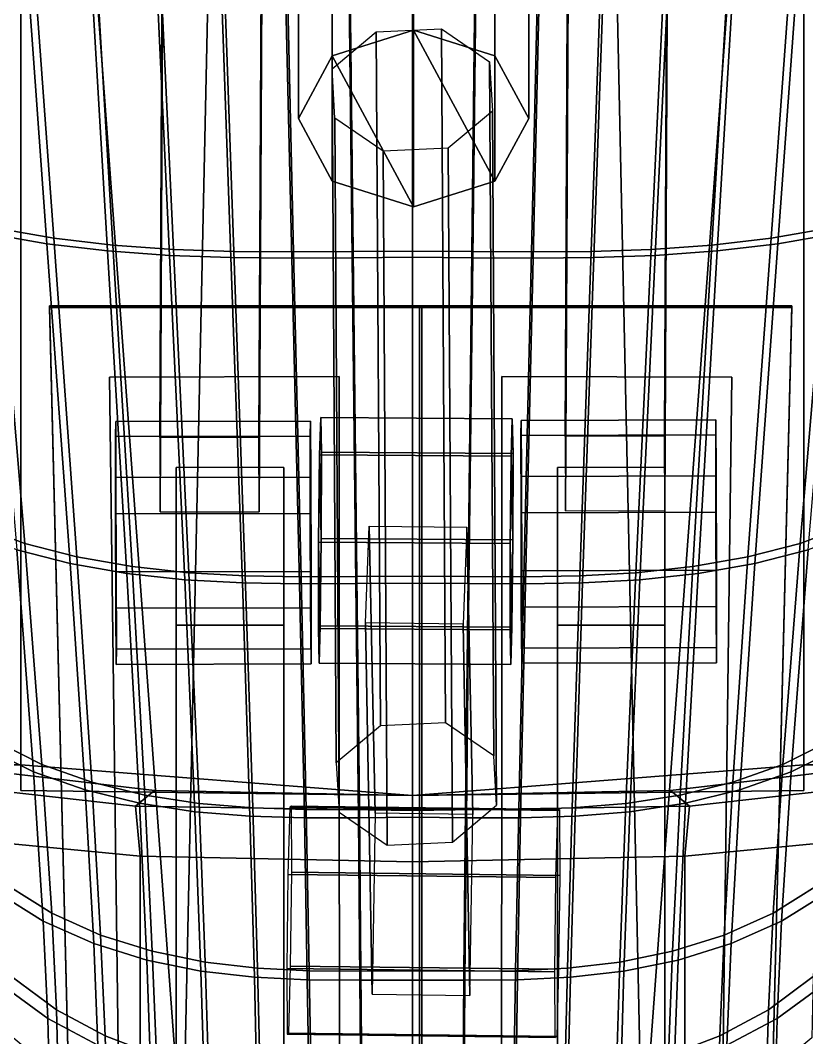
# Model space of a CAD drawing. Extents: x -7.9 to 7.9, y -12.5 to 11.9.
# Drawn here: x -0.466 to 0.43, y -11.903 to -10.744 of the extents above; entities that cross this region are included whole.
import ezdxf

# ---------------------------------------------------------------- set-up
doc = ezdxf.new("R2010")
doc.units = 0

msp = doc.modelspace()

# ---------------------------------------------------------------- linework, layer by layer
for points in [[(-1.0208, -9.8228, 2.7062), (-0.6477, -11.8005, 2.7062), (-0.2806, -12.0438, 2.8428), (-0.4459, -9.7983, 3.0906)], [(-0.4459, -9.7983, 3.0906), (-0.2806, -12.0438, 2.8428), (-0.2325, -9.8022, 3.153)], [(0.4078, -9.7983, 3.0906), (0.1944, -9.8022, 3.153), (0.2425, -12.0438, 2.8428)], [(0.9827, -9.8228, 2.7062), (0.4078, -9.7983, 3.0906), (0.2425, -12.0438, 2.8428), (0.6096, -11.8005, 2.7062)], [(-0.0191, -9.8061, 3.153), (-0.2325, -9.8022, 3.153), (-0.2806, -12.0438, 2.8428), (-0.0191, -12.0663, 2.8428)], [(-0.0191, -9.8061, 3.153), (-0.0191, -12.0663, 2.8428), (0.2425, -12.0438, 2.8428), (0.1944, -9.8022, 3.153)], [(-0.0177, -9.8867, 2.1688), (-0.0177, -10.7551, 1.1266), (-0.1105, -10.7846, 1.1512), (-0.1105, -9.9162, 2.1934)], [(0.075, -9.9162, 2.1934), (0.075, -10.7846, 1.1512), (-0.0177, -10.7551, 1.1266), (-0.0177, -9.8867, 2.1688)], [(-0.1105, -9.9162, 2.1934), (-0.1105, -10.7846, 1.1512), (-0.1489, -10.8559, 1.2106), (-0.1489, -9.9875, 2.2527)], [(0.1134, -9.9875, 2.2527), (0.1134, -10.8559, 1.2106), (0.075, -10.7846, 1.1512), (0.075, -9.9162, 2.1934)], [(-0.1105, -10.9271, 1.27), (-0.1105, -10.0587, 2.3121), (-0.1489, -9.9875, 2.2527), (-0.1489, -10.8559, 1.2106)], [(0.075, -10.0587, 2.3121), (0.075, -10.9271, 1.27), (0.1134, -10.8559, 1.2106), (0.1134, -9.9875, 2.2527)], [(-0.5605, -11.5919, 2.1857), (-0.7687, -10.0572, 1.9934), (-0.4651, -10.0572, 2.2284), (-0.4651, -11.5919, 2.2284)], [(-0.4651, -11.621, 2.7052), (-0.4651, -11.5919, 2.2284), (-0.4651, -10.0572, 2.2284), (-0.4651, -10.0803, 2.7052)], [(-0.0177, -10.9566, 1.2946), (-0.0177, -10.0883, 2.3367), (-0.1105, -10.0587, 2.3121), (-0.1105, -10.9271, 1.27)], [(-0.0177, -10.0883, 2.3367), (-0.0177, -10.9566, 1.2946), (0.075, -10.9271, 1.27), (0.075, -10.0587, 2.3121)], [(0.427, -11.621, 2.7052), (0.427, -10.0803, 2.7052), (0.427, -10.0572, 2.2284), (0.427, -11.5919, 2.2284)], [(0.5224, -11.5919, 2.1857), (0.427, -11.5919, 2.2284), (0.427, -10.0572, 2.2284), (0.7306, -10.0572, 1.9934)], [(-0.4651, -11.621, 2.7052), (-0.4651, -10.0803, 2.7052), (-0.0191, -10.0792, 2.7052), (-0.0191, -11.6268, 2.7052)], [(0.427, -11.621, 2.7052), (-0.0191, -11.6268, 2.7052), (-0.0191, -10.0792, 2.7052), (0.427, -10.0803, 2.7052)], [(-0.19, -10.4053, 2.4018), (-0.1939, -11.219, 1.6037), (-0.3069, -11.2193, 1.6039), (-0.303, -10.4056, 2.4021)], [(-0.3065, -11.3039, 1.6789), (-0.3025, -10.4901, 2.477), (-0.303, -10.4056, 2.4021), (-0.3069, -11.2193, 1.6039)], [(-0.1939, -11.219, 1.6037), (-0.19, -10.4053, 2.4018), (-0.1896, -10.4898, 2.4768), (-0.1935, -11.3036, 1.6786)], [(0.155, -11.218, 1.6029), (0.1589, -10.4043, 2.401), (0.2719, -10.404, 2.4007), (0.268, -11.2177, 1.6026)], [(0.1554, -11.3026, 1.6778), (0.1594, -10.4888, 2.476), (0.1589, -10.4043, 2.401), (0.155, -11.218, 1.6029)], [(0.268, -11.2177, 1.6026), (0.2719, -10.404, 2.4007), (0.2724, -10.4885, 2.4757), (0.2684, -11.3023, 1.6776)], [(-0.1935, -11.3036, 1.6786), (-0.1896, -10.4898, 2.4768), (-0.3025, -10.4901, 2.477), (-0.3065, -11.3039, 1.6789)], [(0.2684, -11.3023, 1.6776), (0.2724, -10.4885, 2.4757), (0.1594, -10.4888, 2.476), (0.1554, -11.3026, 1.6778)], [(-0.4664, -10.5705, 3.7669), (-0.5365, -10.5629, 3.7353), (-0.5005, -10.9873, 3.6226), (-0.4354, -10.9986, 3.6498)], [(-0.4587, -10.565, 3.7519), (-0.4277, -10.9921, 3.6351), (-0.4911, -10.981, 3.6088), (-0.5271, -10.5576, 3.7211)], [(0.4206, -10.565, 3.7519), (0.489, -10.5576, 3.7211), (0.453, -10.981, 3.6088), (0.3896, -10.9921, 3.6351)], [(0.4283, -10.5705, 3.7669), (0.3973, -10.9986, 3.6498), (0.4623, -10.9873, 3.6226), (0.4984, -10.5629, 3.7353)], [(-0.4664, -10.5705, 3.7669), (-0.4354, -10.9986, 3.6498), (-0.3663, -11.0067, 3.6727), (-0.392, -10.5759, 3.7933)], [(-0.4587, -10.565, 3.7519), (-0.386, -10.5702, 3.7776), (-0.3603, -11, 3.6574), (-0.4277, -10.9921, 3.6351)], [(-0.392, -10.5759, 3.7933), (-0.3663, -11.0067, 3.6727), (-0.2957, -11.0118, 3.691), (-0.316, -10.5792, 3.8139)], [(-0.386, -10.5702, 3.7776), (-0.3115, -10.5735, 3.7977), (-0.2912, -11.005, 3.6752), (-0.3603, -11, 3.6574)], [(-0.2377, -10.5749, 3.8119), (-0.2226, -11.0073, 3.688), (-0.2912, -11.005, 3.6752), (-0.3115, -10.5735, 3.7977)], [(-0.1645, -10.5752, 3.8211), (-0.1545, -11.0078, 3.6963), (-0.2226, -11.0073, 3.688), (-0.2377, -10.5749, 3.8119)], [(-0.1645, -10.5752, 3.8211), (-0.0917, -10.5748, 3.8259), (-0.0867, -11.0074, 3.7008), (-0.1545, -11.0078, 3.6963)], [(-0.0917, -10.5748, 3.8259), (-0.0191, -10.5745, 3.8272), (-0.0191, -11.007, 3.7021), (-0.0867, -11.0074, 3.7008)], [(0.0536, -10.5748, 3.8259), (0.0486, -11.0074, 3.7008), (-0.0191, -11.007, 3.7021), (-0.0191, -10.5745, 3.8272)], [(0.1264, -10.5752, 3.8211), (0.1164, -11.0078, 3.6963), (0.0486, -11.0074, 3.7008), (0.0536, -10.5748, 3.8259)], [(0.1264, -10.5752, 3.8211), (0.1996, -10.5749, 3.8119), (0.1845, -11.0073, 3.688), (0.1164, -11.0078, 3.6963)], [(0.1996, -10.5749, 3.8119), (0.2734, -10.5735, 3.7977), (0.2531, -11.005, 3.6752), (0.1845, -11.0073, 3.688)], [(0.3479, -10.5702, 3.7776), (0.3222, -11, 3.6574), (0.2531, -11.005, 3.6752), (0.2734, -10.5735, 3.7977)], [(0.3539, -10.5759, 3.7933), (0.2779, -10.5792, 3.8139), (0.2576, -11.0118, 3.691), (0.3282, -11.0067, 3.6727)], [(0.4206, -10.565, 3.7519), (0.3896, -10.9921, 3.6351), (0.3222, -11, 3.6574), (0.3479, -10.5702, 3.7776)], [(0.4283, -10.5705, 3.7669), (0.3539, -10.5759, 3.7933), (0.3282, -11.0067, 3.6727), (0.3973, -10.9986, 3.6498)], [(-0.241, -10.5807, 3.8284), (-0.316, -10.5792, 3.8139), (-0.2957, -11.0118, 3.691), (-0.2258, -11.0142, 3.704)], [(-0.1666, -10.5809, 3.8377), (-0.241, -10.5807, 3.8284), (-0.2258, -11.0142, 3.704), (-0.1566, -11.0148, 3.7125)], [(-0.1666, -10.5809, 3.8377), (-0.1566, -11.0148, 3.7125), (-0.0877, -11.0144, 3.7171), (-0.0927, -10.5806, 3.8426)], [(-0.0927, -10.5806, 3.8426), (-0.0877, -11.0144, 3.7171), (-0.0191, -11.0139, 3.7184), (-0.0191, -10.5803, 3.844)], [(0.0546, -10.5806, 3.8426), (-0.0191, -10.5803, 3.844), (-0.0191, -11.0139, 3.7184), (0.0496, -11.0144, 3.7171)], [(0.1285, -10.5809, 3.8377), (0.0546, -10.5806, 3.8426), (0.0496, -11.0144, 3.7171), (0.1185, -11.0148, 3.7125)], [(0.1285, -10.5809, 3.8377), (0.1185, -11.0148, 3.7125), (0.1877, -11.0142, 3.704), (0.2028, -10.5807, 3.8284)], [(0.2028, -10.5807, 3.8284), (0.1877, -11.0142, 3.704), (0.2576, -11.0118, 3.691), (0.2779, -10.5792, 3.8139)], [(-0.0603, -10.7572, 1.1877), (-0.0555, -11.5476, 0.2559), (-0.1058, -11.5897, 0.291), (-0.1106, -10.7994, 1.2228)], [(-0.0177, -10.9566, 1.2946), (-0.1105, -10.7846, 1.1512), (-0.0177, -10.7551, 1.1266), (0.075, -10.9271, 1.27)], [(-0.0555, -11.5476, 0.2559), (-0.0603, -10.7572, 1.1877), (0.014, -10.7538, 1.1867), (0.0188, -11.5442, 0.2549)], [(0.075, -10.9271, 1.27), (-0.0177, -10.7551, 1.1266), (0.075, -10.7846, 1.1512), (0.1134, -10.8559, 1.2106)], [(0.0188, -11.5442, 0.2549), (0.014, -10.7538, 1.1867), (0.0688, -10.7912, 1.2203), (0.0737, -11.5815, 0.2885)], [(-0.1105, -10.9271, 1.27), (-0.1489, -10.8559, 1.2106), (-0.1105, -10.7846, 1.1512), (-0.0177, -10.9566, 1.2946)], [(0.0737, -11.5815, 0.2885), (0.0688, -10.7912, 1.2203), (0.0721, -10.8474, 1.2689), (0.0769, -11.6378, 0.3371)], [(-0.1025, -11.6459, 0.3396), (-0.1074, -10.8556, 1.2714), (-0.1106, -10.7994, 1.2228), (-0.1058, -11.5897, 0.291)], [(0.0769, -11.6378, 0.3371), (0.0721, -10.8474, 1.2689), (0.0218, -10.8896, 1.304), (0.0267, -11.6799, 0.3722)], [(-0.0477, -11.6833, 0.3732), (-0.0525, -10.893, 1.305), (-0.1074, -10.8556, 1.2714), (-0.1025, -11.6459, 0.3396)], [(0.0267, -11.6799, 0.3722), (0.0218, -10.8896, 1.304), (-0.0525, -10.893, 1.305), (-0.0477, -11.6833, 0.3732)], [(-0.4911, -10.981, 3.6088), (-0.4606, -11.3397, 3.5005), (-0.514, -11.3197, 3.4764), (-0.5481, -10.9665, 3.579)], [(0.453, -10.981, 3.6088), (0.51, -10.9665, 3.579), (0.4759, -11.3197, 3.4764), (0.4225, -11.3397, 3.5005)], [(-0.4277, -10.9921, 3.6351), (-0.4013, -11.355, 3.5222), (-0.4606, -11.3397, 3.5005), (-0.4911, -10.981, 3.6088)], [(0.3896, -10.9921, 3.6351), (0.453, -10.981, 3.6088), (0.4225, -11.3397, 3.5005), (0.3632, -11.355, 3.5222)], [(-0.4354, -10.9986, 3.6498), (-0.5005, -10.9873, 3.6226), (-0.4699, -11.347, 3.5138), (-0.409, -11.3627, 3.5363)], [(-0.4277, -10.9921, 3.6351), (-0.3603, -11, 3.6574), (-0.3383, -11.3661, 3.5411), (-0.4013, -11.355, 3.5222)], [(0.3896, -10.9921, 3.6351), (0.3632, -11.355, 3.5222), (0.3002, -11.3661, 3.5411), (0.3222, -11, 3.6574)], [(0.3973, -10.9986, 3.6498), (0.3709, -11.3627, 3.5363), (0.4318, -11.347, 3.5138), (0.4623, -10.9873, 3.6226)], [(-0.4354, -10.9986, 3.6498), (-0.409, -11.3627, 3.5363), (-0.3444, -11.374, 3.5558), (-0.3663, -11.0067, 3.6727)], [(-0.3603, -11, 3.6574), (-0.2912, -11.005, 3.6752), (-0.2737, -11.3732, 3.5564), (-0.3383, -11.3661, 3.5411)], [(-0.2226, -11.0073, 3.688), (-0.2096, -11.3767, 3.5676), (-0.2737, -11.3732, 3.5564), (-0.2912, -11.005, 3.6752)], [(0.1845, -11.0073, 3.688), (0.2531, -11.005, 3.6752), (0.2356, -11.3732, 3.5564), (0.1715, -11.3767, 3.5676)], [(0.3222, -11, 3.6574), (0.3002, -11.3661, 3.5411), (0.2356, -11.3732, 3.5564), (0.2531, -11.005, 3.6752)], [(0.3973, -10.9986, 3.6498), (0.3282, -11.0067, 3.6727), (0.3063, -11.374, 3.5558), (0.3709, -11.3627, 3.5363)], [(-0.3663, -11.0067, 3.6727), (-0.3444, -11.374, 3.5558), (-0.2783, -11.3812, 3.5716), (-0.2957, -11.0118, 3.691)], [(-0.2258, -11.0142, 3.704), (-0.2957, -11.0118, 3.691), (-0.2783, -11.3812, 3.5716), (-0.2128, -11.3848, 3.5831)], [(-0.1566, -11.0148, 3.7125), (-0.2258, -11.0142, 3.704), (-0.2128, -11.3848, 3.5831), (-0.1479, -11.3858, 3.5908)], [(-0.1545, -11.0078, 3.6963), (-0.1459, -11.3777, 3.5751), (-0.2096, -11.3767, 3.5676), (-0.2226, -11.0073, 3.688)], [(-0.1566, -11.0148, 3.7125), (-0.1479, -11.3858, 3.5908), (-0.0834, -11.3855, 3.595), (-0.0877, -11.0144, 3.7171)], [(-0.1545, -11.0078, 3.6963), (-0.0867, -11.0074, 3.7008), (-0.0824, -11.3774, 3.5793), (-0.1459, -11.3777, 3.5751)], [(-0.0877, -11.0144, 3.7171), (-0.0834, -11.3855, 3.595), (-0.0191, -11.385, 3.5963), (-0.0191, -11.0139, 3.7184)], [(-0.0867, -11.0074, 3.7008), (-0.0191, -11.007, 3.7021), (-0.0191, -11.3769, 3.5806), (-0.0824, -11.3774, 3.5793)], [(0.0486, -11.0074, 3.7008), (0.0443, -11.3774, 3.5793), (-0.0191, -11.3769, 3.5806), (-0.0191, -11.007, 3.7021)], [(0.0496, -11.0144, 3.7171), (-0.0191, -11.0139, 3.7184), (-0.0191, -11.385, 3.5963), (0.0453, -11.3855, 3.595)], [(0.1164, -11.0078, 3.6963), (0.1078, -11.3777, 3.5751), (0.0443, -11.3774, 3.5793), (0.0486, -11.0074, 3.7008)], [(0.1185, -11.0148, 3.7125), (0.0496, -11.0144, 3.7171), (0.0453, -11.3855, 3.595), (0.1098, -11.3858, 3.5908)], [(0.1164, -11.0078, 3.6963), (0.1845, -11.0073, 3.688), (0.1715, -11.3767, 3.5676), (0.1078, -11.3777, 3.5751)], [(0.1185, -11.0148, 3.7125), (0.1098, -11.3858, 3.5908), (0.1747, -11.3848, 3.5831), (0.1877, -11.0142, 3.704)], [(0.1877, -11.0142, 3.704), (0.1747, -11.3848, 3.5831), (0.2401, -11.3812, 3.5716), (0.2576, -11.0118, 3.691)], [(0.3282, -11.0067, 3.6727), (0.2576, -11.0118, 3.691), (0.2401, -11.3812, 3.5716), (0.3063, -11.374, 3.5558)], [(-0.0085, -12.51, 0.0473), (-0.4044, -12.2055, 0.0473), (-0.4327, -11.0692, 0.039), (-0.0085, -11.0692, 0.039)], [(-0.4327, -11.0692, 0.039), (-0.4327, -11.0711, 0.2736), (-0.0085, -11.0711, 0.2736), (-0.0085, -11.0692, 0.039)], [(-0.4044, -12.2055, 0.0473), (-0.4044, -12.2055, 0.2764), (-0.4327, -11.0711, 0.2736), (-0.4327, -11.0692, 0.039)], [(-0.0085, -12.51, 0.2764), (-0.0085, -11.0711, 0.2736), (-0.4327, -11.0711, 0.2736), (-0.4044, -12.2055, 0.2764)], [(-0.0111, -12.51, 0.0473), (-0.0111, -11.0692, 0.039), (0.4131, -11.0692, 0.039), (0.3848, -12.2055, 0.0473)], [(0.4131, -11.0692, 0.039), (-0.0111, -11.0692, 0.039), (-0.0111, -11.0711, 0.2736), (0.4131, -11.0711, 0.2736)], [(-0.0111, -12.51, 0.2764), (0.3848, -12.2055, 0.2764), (0.4131, -11.0711, 0.2736), (-0.0111, -11.0711, 0.2736)], [(0.3848, -12.2055, 0.0473), (0.4131, -11.0692, 0.039), (0.4131, -11.0711, 0.2736), (0.3848, -12.2055, 0.2764)], [(-0.3643, -11.1504, 0.3338), (-0.3505, -12.2067, 0.3338), (-0.1022, -12.3516, 0.3338), (-0.1024, -11.1496, 0.3338)], [(-0.1024, -11.1496, 0.3338), (-0.1024, -11.1496, 0.2764), (-0.3643, -11.1504, 0.2764), (-0.3643, -11.1504, 0.3338)], [(-0.3643, -11.1504, 0.3338), (-0.3643, -11.1504, 0.2764), (-0.3505, -12.2067, 0.2764), (-0.3505, -12.2067, 0.3338)], [(-0.1024, -11.1496, 0.2764), (-0.1024, -11.1496, 0.3338), (-0.1022, -12.3516, 0.3338), (-0.1022, -12.3516, 0.2764)], [(0.3447, -11.1504, 0.3338), (0.0828, -11.1496, 0.3338), (0.0826, -12.3516, 0.3338), (0.331, -12.2067, 0.3338)], [(0.0828, -11.1496, 0.2764), (0.0826, -12.3516, 0.2764), (0.0826, -12.3516, 0.3338), (0.0828, -11.1496, 0.3338)], [(0.0828, -11.1496, 0.3338), (0.3447, -11.1504, 0.3338), (0.3447, -11.1504, 0.2764), (0.0828, -11.1496, 0.2764)], [(0.3447, -11.1504, 0.3338), (0.331, -12.2067, 0.3338), (0.331, -12.2067, 0.2764), (0.3447, -11.1504, 0.2764)], [(-0.3571, -11.201, 1.5969), (-0.1353, -11.2004, 1.5964), (-0.1355, -11.2175, 1.4889), (-0.3573, -11.2181, 1.4895)], [(-0.3568, -11.2648, 1.685), (-0.3571, -11.201, 1.5969), (-0.3573, -11.2181, 1.4895), (-0.3564, -11.3722, 1.7021)], [(-0.3568, -11.2648, 1.685), (-0.1349, -11.2642, 1.6845), (-0.1353, -11.2004, 1.5964), (-0.3571, -11.201, 1.5969)], [(-0.1349, -11.2642, 1.6845), (-0.1345, -11.3716, 1.7016), (-0.1355, -11.2175, 1.4889), (-0.1353, -11.2004, 1.5964)], [(-0.1236, -11.1964, 1.5655), (0.0947, -11.1978, 1.563), (0.0933, -11.2402, 1.4648), (-0.125, -11.2388, 1.4672)], [(-0.1227, -11.2359, 1.665), (-0.1236, -11.1964, 1.5655), (-0.125, -11.2388, 1.4672), (-0.1229, -11.3342, 1.7074)], [(-0.1227, -11.2359, 1.665), (0.0956, -11.2373, 1.6625), (0.0947, -11.1978, 1.563), (-0.1236, -11.1964, 1.5655)], [(0.0956, -11.2373, 1.6625), (0.0954, -11.3356, 1.705), (0.0933, -11.2402, 1.4648), (0.0947, -11.1978, 1.563)], [(0.1048, -11.1997, 1.5958), (0.3266, -11.1991, 1.5953), (0.3264, -11.2162, 1.4879), (0.1046, -11.2168, 1.4884)], [(0.105, -11.4123, 1.4417), (0.1048, -11.1997, 1.5958), (0.1046, -11.2168, 1.4884), (0.1047, -11.3049, 1.4246)], [(0.1051, -11.2635, 1.6839), (0.327, -11.2629, 1.6834), (0.3266, -11.1991, 1.5953), (0.1048, -11.1997, 1.5958)], [(0.1054, -11.4762, 1.5298), (0.1051, -11.2635, 1.6839), (0.1048, -11.1997, 1.5958), (0.105, -11.4123, 1.4417)], [(0.3266, -11.1991, 1.5953), (0.3269, -11.4117, 1.4412), (0.3265, -11.3043, 1.424), (0.3264, -11.2162, 1.4879)], [(0.327, -11.2629, 1.6834), (0.3273, -11.4756, 1.5293), (0.3269, -11.4117, 1.4412), (0.3266, -11.1991, 1.5953)], [(-0.3573, -11.2181, 1.4895), (-0.1355, -11.2175, 1.4889), (-0.1354, -11.3056, 1.4251), (-0.3572, -11.3062, 1.4256)], [(-0.3573, -11.2181, 1.4895), (-0.3572, -11.3062, 1.4256), (-0.3563, -11.4603, 1.6383), (-0.3564, -11.3722, 1.7021)], [(-0.1355, -11.2175, 1.4889), (-0.1345, -11.3716, 1.7016), (-0.1344, -11.4597, 1.6378), (-0.1354, -11.3056, 1.4251)], [(0.1046, -11.2168, 1.4884), (0.3264, -11.2162, 1.4879), (0.3265, -11.3043, 1.424), (0.1047, -11.3049, 1.4246)], [(0.0954, -11.3356, 1.705), (0.0956, -11.2373, 1.6625), (-0.1227, -11.2359, 1.665), (-0.1229, -11.3342, 1.7074)], [(-0.125, -11.2388, 1.4672), (0.0933, -11.2402, 1.4648), (0.0922, -11.3397, 1.4253), (-0.1261, -11.3383, 1.4277)], [(-0.125, -11.2388, 1.4672), (-0.1261, -11.3383, 1.4277), (-0.124, -11.4337, 1.6679), (-0.1229, -11.3342, 1.7074)], [(0.0933, -11.2402, 1.4648), (0.0954, -11.3356, 1.705), (0.0943, -11.4351, 1.6655), (0.0922, -11.3397, 1.4253)], [(-0.1657, -11.2534, 0.3338), (-0.2882, -11.2534, 0.3338), (-0.2882, -11.4327, 0.587), (-0.1657, -11.4327, 0.587)], [(-0.2882, -11.2534, 0.3338), (-0.2882, -12.1475, 0.3338), (-0.2882, -11.9682, 0.587), (-0.2882, -11.4327, 0.587)], [(-0.1657, -12.1475, 0.3338), (-0.1657, -11.2534, 0.3338), (-0.1657, -11.4327, 0.587), (-0.1657, -11.9682, 0.587)], [(0.1461, -11.2534, 0.3338), (0.1461, -11.4327, 0.587), (0.2686, -11.4327, 0.587), (0.2686, -11.2534, 0.3338)], [(0.1461, -12.1475, 0.3338), (0.1461, -11.9682, 0.587), (0.1461, -11.4327, 0.587), (0.1461, -11.2534, 0.3338)], [(0.2686, -11.2534, 0.3338), (0.2686, -11.4327, 0.587), (0.2686, -11.9682, 0.587), (0.2686, -12.1475, 0.3338)], [(-0.1345, -11.3716, 1.7016), (-0.1349, -11.2642, 1.6845), (-0.3568, -11.2648, 1.685), (-0.3564, -11.3722, 1.7021)], [(0.1051, -11.2635, 1.6839), (0.1055, -11.3709, 1.701), (0.3274, -11.3703, 1.7005), (0.327, -11.2629, 1.6834)], [(0.1056, -11.459, 1.6372), (0.1055, -11.3709, 1.701), (0.1051, -11.2635, 1.6839), (0.1054, -11.4762, 1.5298)], [(0.3274, -11.3703, 1.7005), (0.3275, -11.4584, 1.6367), (0.3273, -11.4756, 1.5293), (0.327, -11.2629, 1.6834)], [(-0.3572, -11.3062, 1.4256), (-0.1354, -11.3056, 1.4251), (-0.135, -11.413, 1.4423), (-0.3569, -11.4136, 1.4428)], [(-0.3572, -11.3062, 1.4256), (-0.3569, -11.4136, 1.4428), (-0.3565, -11.4775, 1.5308), (-0.3563, -11.4603, 1.6383)], [(-0.1344, -11.4597, 1.6378), (-0.1346, -11.4769, 1.5303), (-0.135, -11.413, 1.4423), (-0.1354, -11.3056, 1.4251)], [(0.1047, -11.3049, 1.4246), (0.3265, -11.3043, 1.424), (0.3269, -11.4117, 1.4412), (0.105, -11.4123, 1.4417)], [(-0.4506, -11.6, 3.4185), (-0.4699, -11.347, 3.5138), (-0.5249, -11.3267, 3.4887), (-0.5036, -11.5735, 3.3985)], [(-0.4411, -11.5916, 3.4058), (-0.4925, -11.5657, 3.3868), (-0.514, -11.3197, 3.4764), (-0.4606, -11.3397, 3.5005)], [(-0.0648, -11.853, 0.5136), (-0.0726, -11.4303, 1.5972), (-0.0683, -11.32, 1.4264), (-0.0616, -11.6469, 0.4735)], [(-0.0616, -11.6469, 0.4735), (-0.0683, -11.32, 1.4264), (0.0429, -11.3214, 1.4283), (0.0496, -11.6483, 0.4754)], [(0.0496, -11.6483, 0.4754), (0.0429, -11.3214, 1.4283), (0.0386, -11.4316, 1.5992), (0.0464, -11.8544, 0.5155)], [(0.403, -11.5916, 3.4058), (0.4225, -11.3397, 3.5005), (0.4759, -11.3197, 3.4764), (0.4544, -11.5657, 3.3868)], [(0.4124, -11.6, 3.4185), (0.4655, -11.5735, 3.3985), (0.4868, -11.3267, 3.4887), (0.4318, -11.347, 3.5138)], [(-0.3842, -11.6117, 3.4234), (-0.4411, -11.5916, 3.4058), (-0.4606, -11.3397, 3.5005), (-0.4013, -11.355, 3.5222)], [(-0.1261, -11.3383, 1.4277), (0.0922, -11.3397, 1.4253), (0.0921, -11.438, 1.4677), (-0.1262, -11.4366, 1.4702)], [(-0.1261, -11.3383, 1.4277), (-0.1262, -11.4366, 1.4702), (-0.1254, -11.4761, 1.5697), (-0.124, -11.4337, 1.6679)], [(0.0954, -11.3356, 1.705), (-0.1229, -11.3342, 1.7074), (-0.124, -11.4337, 1.6679), (0.0943, -11.4351, 1.6655)], [(0.0943, -11.4351, 1.6655), (0.093, -11.4775, 1.5672), (0.0921, -11.438, 1.4677), (0.0922, -11.3397, 1.4253)], [(0.3461, -11.6117, 3.4234), (0.3632, -11.355, 3.5222), (0.4225, -11.3397, 3.5005), (0.403, -11.5916, 3.4058)], [(-0.392, -11.6204, 3.4368), (-0.409, -11.3627, 3.5363), (-0.4699, -11.347, 3.5138), (-0.4506, -11.6, 3.4185)], [(0.3539, -11.6204, 3.4368), (0.4124, -11.6, 3.4185), (0.4318, -11.347, 3.5138), (0.3709, -11.3627, 3.5363)], [(-0.392, -11.6204, 3.4368), (-0.3301, -11.6354, 3.453), (-0.3444, -11.374, 3.5558), (-0.409, -11.3627, 3.5363)], [(-0.3842, -11.6117, 3.4234), (-0.4013, -11.355, 3.5222), (-0.3383, -11.3661, 3.5411), (-0.324, -11.6264, 3.4389)], [(0.3461, -11.6117, 3.4234), (0.2858, -11.6264, 3.4389), (0.3002, -11.3661, 3.5411), (0.3632, -11.355, 3.5222)], [(0.3539, -11.6204, 3.4368), (0.3709, -11.3627, 3.5363), (0.3063, -11.374, 3.5558), (0.292, -11.6354, 3.453)], [(-0.1345, -11.3716, 1.7016), (-0.3564, -11.3722, 1.7021), (-0.3563, -11.4603, 1.6383), (-0.1344, -11.4597, 1.6378)], [(-0.3301, -11.6354, 3.453), (-0.2669, -11.6452, 3.4663), (-0.2783, -11.3812, 3.5716), (-0.3444, -11.374, 3.5558)], [(-0.324, -11.6264, 3.4389), (-0.3383, -11.3661, 3.5411), (-0.2737, -11.3732, 3.5564), (-0.2622, -11.636, 3.4518)], [(-0.201, -11.641, 3.4616), (-0.2622, -11.636, 3.4518), (-0.2737, -11.3732, 3.5564), (-0.2096, -11.3767, 3.5676)], [(0.1056, -11.459, 1.6372), (0.3275, -11.4584, 1.6367), (0.3274, -11.3703, 1.7005), (0.1055, -11.3709, 1.701)], [(0.1629, -11.641, 3.4616), (0.1715, -11.3767, 3.5676), (0.2356, -11.3732, 3.5564), (0.2241, -11.636, 3.4518)], [(0.2858, -11.6264, 3.4389), (0.2241, -11.636, 3.4518), (0.2356, -11.3732, 3.5564), (0.3002, -11.3661, 3.5411)], [(0.292, -11.6354, 3.453), (0.3063, -11.374, 3.5558), (0.2401, -11.3812, 3.5716), (0.2287, -11.6452, 3.4663)], [(-0.2043, -11.6503, 3.4763), (-0.2128, -11.3848, 3.5831), (-0.2783, -11.3812, 3.5716), (-0.2669, -11.6452, 3.4663)], [(-0.1422, -11.6522, 3.4832), (-0.1479, -11.3858, 3.5908), (-0.2128, -11.3848, 3.5831), (-0.2043, -11.6503, 3.4763)], [(-0.1401, -11.6428, 3.4683), (-0.201, -11.641, 3.4616), (-0.2096, -11.3767, 3.5676), (-0.1459, -11.3777, 3.5751)], [(-0.1422, -11.6522, 3.4832), (-0.0806, -11.6521, 3.4872), (-0.0834, -11.3855, 3.595), (-0.1479, -11.3858, 3.5908)], [(-0.1401, -11.6428, 3.4683), (-0.1459, -11.3777, 3.5751), (-0.0824, -11.3774, 3.5793), (-0.0795, -11.6428, 3.4721)], [(-0.0806, -11.6521, 3.4872), (-0.0191, -11.6516, 3.4884), (-0.0191, -11.385, 3.5963), (-0.0834, -11.3855, 3.595)], [(-0.0795, -11.6428, 3.4721), (-0.0824, -11.3774, 3.5793), (-0.0191, -11.3769, 3.5806), (-0.0191, -11.6423, 3.4734)], [(0.0414, -11.6428, 3.4721), (-0.0191, -11.6423, 3.4734), (-0.0191, -11.3769, 3.5806), (0.0443, -11.3774, 3.5793)], [(0.0425, -11.6521, 3.4872), (0.0453, -11.3855, 3.595), (-0.0191, -11.385, 3.5963), (-0.0191, -11.6516, 3.4884)], [(0.102, -11.6428, 3.4683), (0.0414, -11.6428, 3.4721), (0.0443, -11.3774, 3.5793), (0.1078, -11.3777, 3.5751)], [(0.1041, -11.6522, 3.4832), (0.1098, -11.3858, 3.5908), (0.0453, -11.3855, 3.595), (0.0425, -11.6521, 3.4872)], [(0.102, -11.6428, 3.4683), (0.1078, -11.3777, 3.5751), (0.1715, -11.3767, 3.5676), (0.1629, -11.641, 3.4616)], [(0.1041, -11.6522, 3.4832), (0.1662, -11.6503, 3.4763), (0.1747, -11.3848, 3.5831), (0.1098, -11.3858, 3.5908)], [(0.1662, -11.6503, 3.4763), (0.2287, -11.6452, 3.4663), (0.2401, -11.3812, 3.5716), (0.1747, -11.3848, 3.5831)], [(-0.3569, -11.4136, 1.4428), (-0.135, -11.413, 1.4423), (-0.1346, -11.4769, 1.5303), (-0.3565, -11.4775, 1.5308)], [(0.105, -11.4123, 1.4417), (0.3269, -11.4117, 1.4412), (0.3273, -11.4756, 1.5293), (0.1054, -11.4762, 1.5298)], [(-0.2882, -11.4327, 0.587), (-0.2882, -11.9682, 0.587), (-0.1657, -11.9682, 0.587), (-0.1657, -11.4327, 0.587)], [(-0.1254, -11.4761, 1.5697), (0.093, -11.4775, 1.5672), (0.0943, -11.4351, 1.6655), (-0.124, -11.4337, 1.6679)], [(-0.0726, -11.4303, 1.5972), (-0.0648, -11.853, 0.5136), (0.0464, -11.8544, 0.5155), (0.0386, -11.4316, 1.5992)], [(0.2686, -11.4327, 0.587), (0.1461, -11.4327, 0.587), (0.1461, -11.9682, 0.587), (0.2686, -11.9682, 0.587)], [(-0.1262, -11.4366, 1.4702), (0.0921, -11.438, 1.4677), (0.093, -11.4775, 1.5672), (-0.1254, -11.4761, 1.5697)], [(-0.3565, -11.4775, 1.5308), (-0.1346, -11.4769, 1.5303), (-0.1344, -11.4597, 1.6378), (-0.3563, -11.4603, 1.6383)], [(0.1054, -11.4762, 1.5298), (0.3273, -11.4756, 1.5293), (0.3275, -11.4584, 1.6367), (0.1056, -11.459, 1.6372)], [(-0.43, -11.7607, 3.3217), (-0.4808, -11.7287, 3.3071), (-0.4925, -11.5657, 3.3868), (-0.4411, -11.5916, 3.4058)], [(0.3919, -11.7607, 3.3217), (0.403, -11.5916, 3.4058), (0.4544, -11.5657, 3.3868), (0.4427, -11.7287, 3.3071)], [(-0.4396, -11.77, 3.3336), (-0.4506, -11.6, 3.4185), (-0.5036, -11.5735, 3.3985), (-0.492, -11.7373, 3.318)], [(0.4015, -11.77, 3.3336), (0.4539, -11.7373, 3.318), (0.4655, -11.5735, 3.3985), (0.4124, -11.6, 3.4185)], [(-0.3346, -11.639, 1.9796), (-0.6049, -11.6087, 2.1088), (-0.5605, -11.5919, 2.1857), (-0.313, -11.621, 2.0723)], [(-0.0191, -11.6268, 2.0722), (-0.313, -11.621, 2.0723), (-0.5605, -11.5919, 2.1857), (-0.4651, -11.5919, 2.2284)], [(-0.4651, -11.5919, 2.2284), (-0.4651, -11.621, 2.7052), (-0.0191, -11.6268, 2.7052), (-0.0191, -11.6268, 2.0722)], [(-0.3743, -11.7857, 3.3355), (-0.43, -11.7607, 3.3217), (-0.4411, -11.5916, 3.4058), (-0.3842, -11.6117, 3.4234)], [(-0.0191, -11.6268, 2.0722), (0.427, -11.5919, 2.2284), (0.5224, -11.5919, 2.1857), (0.2749, -11.621, 2.0723)], [(0.427, -11.5919, 2.2284), (-0.0191, -11.6268, 2.0722), (-0.0191, -11.6268, 2.7052), (0.427, -11.621, 2.7052)], [(0.2964, -11.639, 1.9796), (0.2749, -11.621, 2.0723), (0.5224, -11.5919, 2.1857), (0.5668, -11.6087, 2.1088)], [(0.3362, -11.7857, 3.3355), (0.3461, -11.6117, 3.4234), (0.403, -11.5916, 3.4058), (0.3919, -11.7607, 3.3217)], [(-0.3822, -11.7954, 3.3481), (-0.392, -11.6204, 3.4368), (-0.4506, -11.6, 3.4185), (-0.4396, -11.77, 3.3336)], [(0.3441, -11.7954, 3.3481), (0.4015, -11.77, 3.3336), (0.4124, -11.6, 3.4185), (0.3539, -11.6204, 3.4368)], [(-0.6614, -11.664, 2.1723), (-0.6049, -11.6087, 2.1088), (-0.3346, -11.639, 1.9796), (-0.3292, -11.6957, 1.9889)], [(-0.3743, -11.7857, 3.3355), (-0.3842, -11.6117, 3.4234), (-0.324, -11.6264, 3.4389), (-0.3154, -11.8042, 3.3479)], [(0.3362, -11.7857, 3.3355), (0.2773, -11.8042, 3.3479), (0.2858, -11.6264, 3.4389), (0.3461, -11.6117, 3.4234)], [(0.6233, -11.664, 2.1723), (0.2911, -11.6957, 1.9889), (0.2964, -11.639, 1.9796), (0.5668, -11.6087, 2.1088)], [(-0.3822, -11.7954, 3.3481), (-0.3217, -11.8142, 3.3611), (-0.3301, -11.6354, 3.453), (-0.392, -11.6204, 3.4368)], [(-0.0191, -11.644, 1.9793), (-0.3346, -11.639, 1.9796), (-0.313, -11.621, 2.0723), (-0.0191, -11.6268, 2.0722)], [(-0.3154, -11.8042, 3.3479), (-0.324, -11.6264, 3.4389), (-0.2622, -11.636, 3.4518), (-0.2553, -11.8166, 3.3585)], [(-0.0191, -11.644, 1.9793), (-0.0191, -11.6268, 2.0722), (0.2749, -11.621, 2.0723), (0.2964, -11.639, 1.9796)], [(0.2773, -11.8042, 3.3479), (0.2172, -11.8166, 3.3585), (0.2241, -11.636, 3.4518), (0.2858, -11.6264, 3.4389)], [(0.3441, -11.7954, 3.3481), (0.3539, -11.6204, 3.4368), (0.292, -11.6354, 3.453), (0.2836, -11.8142, 3.3611)], [(-0.3292, -11.6957, 1.9889), (-0.3346, -11.639, 1.9796), (-0.0191, -11.644, 1.9793), (-0.0191, -11.7024, 1.9889)], [(-0.3217, -11.8142, 3.3611), (-0.26, -11.8268, 3.3721), (-0.2669, -11.6452, 3.4663), (-0.3301, -11.6354, 3.453)], [(-0.1957, -11.8234, 3.3667), (-0.2553, -11.8166, 3.3585), (-0.2622, -11.636, 3.4518), (-0.201, -11.641, 3.4616)], [(-0.1366, -11.8263, 3.3727), (-0.1957, -11.8234, 3.3667), (-0.201, -11.641, 3.4616), (-0.1401, -11.6428, 3.4683)], [(-0.161, -11.7166, 0.5593), (0.1443, -11.7203, 0.5646), (0.1465, -11.6439, 0.4897), (-0.1588, -11.6402, 0.4844)], [(-0.1588, -11.6402, 0.4844), (0.1465, -11.6439, 0.4897), (0.1484, -11.6428, 0.3827), (-0.157, -11.6391, 0.3774)], [(-0.157, -11.6391, 0.3774), (0.1484, -11.6428, 0.3827), (0.1488, -11.7177, 0.3062), (-0.1565, -11.714, 0.3009)], [(0.2911, -11.6957, 1.9889), (-0.0191, -11.7024, 1.9889), (-0.0191, -11.644, 1.9793), (0.2964, -11.639, 1.9796)], [(0.0985, -11.8263, 3.3726), (0.102, -11.6428, 3.4683), (0.1629, -11.641, 3.4616), (0.1576, -11.8234, 3.3667)], [(0.1576, -11.8234, 3.3667), (0.1629, -11.641, 3.4616), (0.2241, -11.636, 3.4518), (0.2172, -11.8166, 3.3585)], [(0.2836, -11.8142, 3.3611), (0.292, -11.6354, 3.453), (0.2287, -11.6452, 3.4663), (0.2219, -11.8268, 3.3721)], [(-0.1991, -11.8338, 3.3807), (-0.2043, -11.6503, 3.4763), (-0.2669, -11.6452, 3.4663), (-0.26, -11.8268, 3.3721)], [(-0.1388, -11.8367, 3.3868), (-0.1422, -11.6522, 3.4832), (-0.2043, -11.6503, 3.4763), (-0.1991, -11.8338, 3.3807)], [(-0.1388, -11.8367, 3.3868), (-0.0788, -11.8372, 3.3905), (-0.0806, -11.6521, 3.4872), (-0.1422, -11.6522, 3.4832)], [(-0.1366, -11.8263, 3.3727), (-0.1401, -11.6428, 3.4683), (-0.0795, -11.6428, 3.4721), (-0.0777, -11.8268, 3.3762)], [(-0.0788, -11.8372, 3.3905), (-0.0191, -11.8369, 3.3917), (-0.0191, -11.6516, 3.4884), (-0.0806, -11.6521, 3.4872)], [(-0.0777, -11.8268, 3.3762), (-0.0795, -11.6428, 3.4721), (-0.0191, -11.6423, 3.4734), (-0.0191, -11.8264, 3.3774)], [(0.0396, -11.8268, 3.3762), (-0.0191, -11.8264, 3.3774), (-0.0191, -11.6423, 3.4734), (0.0414, -11.6428, 3.4721)], [(0.0407, -11.8372, 3.3905), (0.0425, -11.6521, 3.4872), (-0.0191, -11.6516, 3.4884), (-0.0191, -11.8369, 3.3917)], [(0.0985, -11.8263, 3.3726), (0.0396, -11.8268, 3.3762), (0.0414, -11.6428, 3.4721), (0.102, -11.6428, 3.4683)], [(0.1007, -11.8367, 3.3868), (0.1041, -11.6522, 3.4832), (0.0425, -11.6521, 3.4872), (0.0407, -11.8372, 3.3905)], [(0.1007, -11.8367, 3.3868), (0.161, -11.8338, 3.3807), (0.1662, -11.6503, 3.4763), (0.1041, -11.6522, 3.4832)], [(0.161, -11.8338, 3.3807), (0.2219, -11.8268, 3.3721), (0.2287, -11.6452, 3.4663), (0.1662, -11.6503, 3.4763)], [(-0.6614, -11.664, 2.1723), (-0.3292, -11.6957, 1.9889), (-0.3292, -12.1235, 2.1723), (-0.5781, -12.0659, 2.2788)], [(0.6233, -11.664, 2.1723), (0.54, -12.0659, 2.2788), (0.2911, -12.1235, 2.1723), (0.2911, -11.6957, 1.9889)], [(-0.0191, -12.1379, 2.1723), (-0.3292, -12.1235, 2.1723), (-0.3292, -11.6957, 1.9889), (-0.0191, -11.7024, 1.9889)], [(-0.0191, -12.1379, 2.1723), (-0.0191, -11.7024, 1.9889), (0.2911, -11.6957, 1.9889), (0.2911, -12.1235, 2.1723)], [(-0.161, -11.7166, 0.5593), (-0.1623, -11.8237, 0.5582), (0.143, -11.8274, 0.5635), (0.1443, -11.7203, 0.5646)], [(-0.1565, -11.714, 0.3009), (0.1488, -11.7177, 0.3062), (0.1475, -11.8247, 0.3051), (-0.1578, -11.821, 0.2998)], [(-0.43, -11.7607, 3.3217), (-0.4247, -11.8708, 3.2448), (-0.4757, -11.833, 3.234), (-0.4808, -11.7287, 3.3071)], [(0.3919, -11.7607, 3.3217), (0.4427, -11.7287, 3.3071), (0.4375, -11.833, 3.234), (0.3866, -11.8708, 3.2448)], [(-0.4396, -11.77, 3.3336), (-0.492, -11.7373, 3.318), (-0.487, -11.8423, 3.2442), (-0.4345, -11.8809, 3.256)], [(0.4015, -11.77, 3.3336), (0.3964, -11.8809, 3.256), (0.4489, -11.8423, 3.2442), (0.4539, -11.7373, 3.318)], [(-0.3743, -11.7857, 3.3355), (-0.3692, -11.9006, 3.2552), (-0.4247, -11.8708, 3.2448), (-0.43, -11.7607, 3.3217)], [(0.3362, -11.7857, 3.3355), (0.3919, -11.7607, 3.3217), (0.3866, -11.8708, 3.2448), (0.3311, -11.9006, 3.2552)], [(-0.3822, -11.7954, 3.3481), (-0.4396, -11.77, 3.3336), (-0.4345, -11.8809, 3.256), (-0.3773, -11.9112, 3.2671)], [(0.3441, -11.7954, 3.3481), (0.3392, -11.9112, 3.2671), (0.3964, -11.8809, 3.256), (0.4015, -11.77, 3.3336)], [(-0.3743, -11.7857, 3.3355), (-0.3154, -11.8042, 3.3479), (-0.3108, -11.9228, 3.2648), (-0.3692, -11.9006, 3.2552)], [(0.3362, -11.7857, 3.3355), (0.3311, -11.9006, 3.2552), (0.2727, -11.9228, 3.2648), (0.2773, -11.8042, 3.3479)], [(-0.4855, -12.1341, 2.7062), (-0.2366, -12.287, 2.7062), (-0.2806, -12.0438, 2.8428), (-0.6477, -11.8005, 2.7062)], [(-0.3822, -11.7954, 3.3481), (-0.3773, -11.9112, 3.2671), (-0.3173, -11.9338, 3.2772), (-0.3217, -11.8142, 3.3611)], [(-0.3154, -11.8042, 3.3479), (-0.2553, -11.8166, 3.3585), (-0.2514, -11.9381, 3.2732), (-0.3108, -11.9228, 3.2648)], [(0.4474, -12.1341, 2.7062), (0.6096, -11.8005, 2.7062), (0.2425, -12.0438, 2.8428), (0.1984, -12.287, 2.7062)], [(0.2773, -11.8042, 3.3479), (0.2727, -11.9228, 3.2648), (0.2133, -11.9381, 3.2732), (0.2172, -11.8166, 3.3585)], [(0.3441, -11.7954, 3.3481), (0.2836, -11.8142, 3.3611), (0.2792, -11.9338, 3.2772), (0.3392, -11.9112, 3.2671)], [(-0.3217, -11.8142, 3.3611), (-0.3173, -11.9338, 3.2772), (-0.2563, -11.9493, 3.2861), (-0.26, -11.8268, 3.3721)], [(0.2836, -11.8142, 3.3611), (0.2219, -11.8268, 3.3721), (0.2182, -11.9493, 3.2861), (0.2792, -11.9338, 3.2772)], [(-0.1991, -11.8338, 3.3807), (-0.26, -11.8268, 3.3721), (-0.2563, -11.9493, 3.2861), (-0.1962, -11.9584, 3.2932)], [(-0.1957, -11.8234, 3.3667), (-0.1927, -11.947, 3.2801), (-0.2514, -11.9381, 3.2732), (-0.2553, -11.8166, 3.3585)], [(-0.1366, -11.8263, 3.3727), (-0.1345, -11.9512, 3.2852), (-0.1927, -11.947, 3.2801), (-0.1957, -11.8234, 3.3667)], [(-0.1619, -11.8986, 0.4817), (0.1434, -11.9023, 0.487), (0.143, -11.8274, 0.5635), (-0.1623, -11.8237, 0.5582)], [(-0.1578, -11.821, 0.2998), (0.1475, -11.8247, 0.3051), (0.1453, -11.9012, 0.38), (-0.16, -11.8975, 0.3747)], [(-0.1366, -11.8263, 3.3727), (-0.0777, -11.8268, 3.3762), (-0.0767, -11.9525, 3.2884), (-0.1345, -11.9512, 3.2852)], [(-0.0777, -11.8268, 3.3762), (-0.0191, -11.8264, 3.3774), (-0.0191, -11.9523, 3.2895), (-0.0767, -11.9525, 3.2884)], [(0.0396, -11.8268, 3.3762), (0.0386, -11.9525, 3.2884), (-0.0191, -11.9523, 3.2895), (-0.0191, -11.8264, 3.3774)], [(0.0985, -11.8263, 3.3726), (0.0964, -11.9512, 3.2852), (0.0386, -11.9525, 3.2884), (0.0396, -11.8268, 3.3762)], [(0.0985, -11.8263, 3.3726), (0.1576, -11.8234, 3.3667), (0.1546, -11.947, 3.2801), (0.0964, -11.9512, 3.2852)], [(0.1576, -11.8234, 3.3667), (0.2172, -11.8166, 3.3585), (0.2133, -11.9381, 3.2732), (0.1546, -11.947, 3.2801)], [(0.161, -11.8338, 3.3807), (0.1581, -11.9584, 3.2932), (0.2182, -11.9493, 3.2861), (0.2219, -11.8268, 3.3721)], [(-0.4247, -11.8708, 3.2448), (-0.4226, -11.9458, 3.1721), (-0.4741, -11.9028, 3.1643), (-0.4757, -11.833, 3.234)], [(-0.1388, -11.8367, 3.3868), (-0.1991, -11.8338, 3.3807), (-0.1962, -11.9584, 3.2932), (-0.1368, -11.9627, 3.2985)], [(-0.1388, -11.8367, 3.3868), (-0.1368, -11.9627, 3.2985), (-0.0778, -11.9639, 3.3018), (-0.0788, -11.8372, 3.3905)], [(-0.0788, -11.8372, 3.3905), (-0.0778, -11.9639, 3.3018), (-0.0191, -11.9638, 3.303), (-0.0191, -11.8369, 3.3917)], [(0.0407, -11.8372, 3.3905), (-0.0191, -11.8369, 3.3917), (-0.0191, -11.9638, 3.303), (0.0397, -11.9639, 3.3018)], [(0.1007, -11.8367, 3.3868), (0.0407, -11.8372, 3.3905), (0.0397, -11.9639, 3.3018), (0.0987, -11.9627, 3.2985)], [(0.1007, -11.8367, 3.3868), (0.0987, -11.9627, 3.2985), (0.1581, -11.9584, 3.2932), (0.161, -11.8338, 3.3807)], [(0.3866, -11.8708, 3.2448), (0.4375, -11.833, 3.234), (0.436, -11.9028, 3.1643), (0.3845, -11.9458, 3.1721)], [(-0.4345, -11.8809, 3.256), (-0.487, -11.8423, 3.2442), (-0.4857, -11.9127, 3.1738), (-0.4325, -11.9565, 3.1824)], [(0.3964, -11.8809, 3.256), (0.3944, -11.9565, 3.1824), (0.4475, -11.9127, 3.1738), (0.4489, -11.8423, 3.2442)], [(-0.3692, -11.9006, 3.2552), (-0.3668, -11.9798, 3.1796), (-0.4226, -11.9458, 3.1721), (-0.4247, -11.8708, 3.2448)], [(0.3311, -11.9006, 3.2552), (0.3866, -11.8708, 3.2448), (0.3845, -11.9458, 3.1721), (0.3287, -11.9798, 3.1796)], [(-0.3773, -11.9112, 3.2671), (-0.4345, -11.8809, 3.256), (-0.4325, -11.9565, 3.1824), (-0.375, -11.9911, 3.1907)], [(0.3392, -11.9112, 3.2671), (0.3369, -11.9911, 3.1907), (0.3944, -11.9565, 3.1824), (0.3964, -11.8809, 3.256)], [(-0.3692, -11.9006, 3.2552), (-0.3108, -11.9228, 3.2648), (-0.3084, -12.0055, 3.1867), (-0.3668, -11.9798, 3.1796)], [(-0.16, -11.8975, 0.3747), (0.1453, -11.9012, 0.38), (0.1434, -11.9023, 0.487), (-0.1619, -11.8986, 0.4817)], [(0.3311, -11.9006, 3.2552), (0.3287, -11.9798, 3.1796), (0.2703, -12.0055, 3.1867), (0.2727, -11.9228, 3.2648)]]:
    msp.add_3dface(points)

doc.saveas('drawing.dxf')
